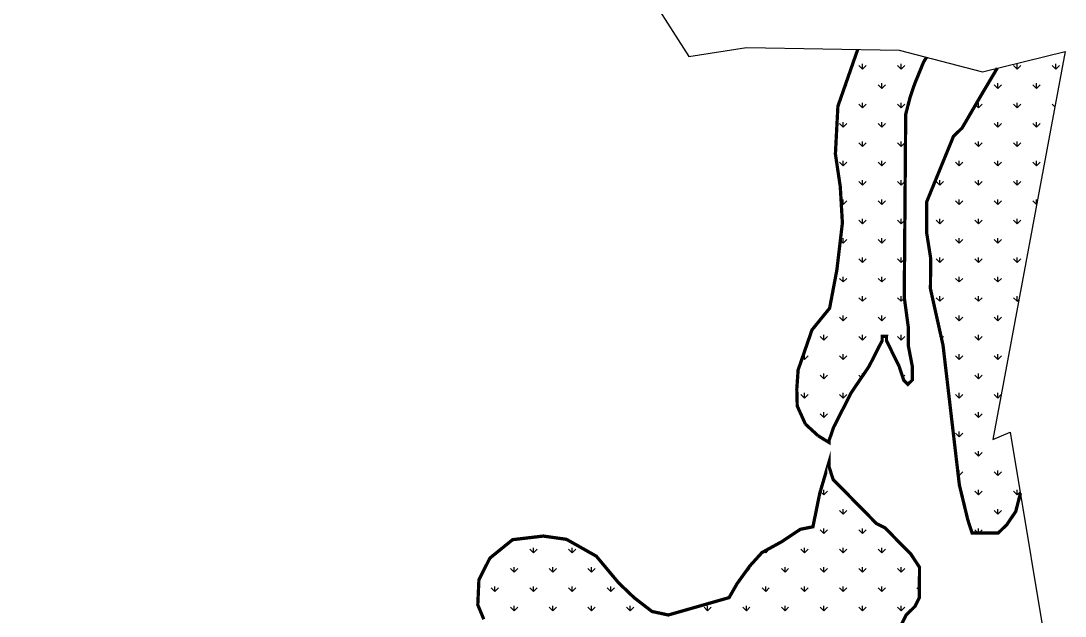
# Model space of a CAD drawing. Header units: metres. Extents: x 328606 to 333715, y 1800923 to 1805912.
# Drawn here: x 332745 to 333715, y 1801937 to 1802490 of the extents above; entities that cross this region are included whole.
import ezdxf

# ---------------------------------------------------------------- set-up
doc = ezdxf.new("R2010")
doc.units = ezdxf.units.M
doc.layers.add('MANGROOVES', color=112, linetype='Continuous')

msp = doc.modelspace()

# ---------------------------------------------------------------- linework, layer by layer
at = {"color": 3}
msp.add_lwpolyline([(333318.8, 1802530.19), (333365.67, 1802456.85), (333419.06, 1802465.32), (333560.93, 1802462.76), (333638.26, 1802442.74), (333714.91, 1802461.46), (333647.65, 1802101.49), (333663.95, 1802108.23), (333702.7, 1801875.65), (333640.78, 1801773.74), (333496.61, 1801718.3), (333228.6, 1801623.28), (333093.25, 1801488.13), (333008.94, 1801377.54), (332840.68, 1801218.11), (332669.28, 1801051.22), (332596.19, 1800979.13), (332289.85, 1800945.81), (332077.5, 1800922.72), (331408.63, 1800965.05)], dxfattribs=at)
at = {"layer": 'MANGROOVES', "linetype": 'Continuous'}
for p, q in [((333526.71, 1802445.17), (333523.34, 1802448.53)), ((333526.71, 1802445.17), (333526.71, 1802449.93)), ((333526.71, 1802445.17), (333530.08, 1802448.53)), ((333562.63, 1802445.17), (333559.27, 1802448.53)), ((333562.63, 1802445.17), (333562.63, 1802449.93)), ((333562.63, 1802445.17), (333566, 1802448.53)), ((333670.4, 1802445.17), (333667.03, 1802448.53)), ((333670.4, 1802445.17), (333670.4, 1802449.93)), ((333670.4, 1802445.17), (333673.76, 1802448.53)), ((333706.32, 1802445.17), (333702.95, 1802448.53)), ((333706.32, 1802445.17), (333706.32, 1802449.93)), ((333706.32, 1802445.17), (333709.69, 1802448.53)), ((333510.24, 1802428.7), (333512.12, 1802430.57)), ((333544.67, 1802427.21), (333541.31, 1802430.57)), ((333544.67, 1802427.21), (333544.67, 1802431.97)), ((333544.67, 1802427.21), (333548.04, 1802430.57)), ((333652.44, 1802427.21), (333649.07, 1802430.57)), ((333652.44, 1802427.21), (333652.44, 1802431.97)), ((333652.44, 1802427.21), (333655.8, 1802430.57)), ((333688.36, 1802427.21), (333684.99, 1802430.57)), ((333688.36, 1802427.21), (333688.36, 1802431.97)), ((333688.36, 1802427.21), (333691.72, 1802430.57)), ((333526.71, 1802409.25), (333523.34, 1802412.61)), ((333526.71, 1802409.25), (333526.71, 1802414.01)), ((333526.71, 1802409.25), (333530.08, 1802412.61)), ((333562.63, 1802409.25), (333559.27, 1802412.61)), ((333562.63, 1802409.25), (333562.63, 1802414.01)), ((333562.63, 1802409.25), (333566, 1802412.61)), ((333634.48, 1802409.25), (333631.75, 1802411.97)), ((333634.48, 1802409.25), (333634.48, 1802414.01)), ((333634.48, 1802409.25), (333637.84, 1802412.61)), ((333670.4, 1802409.25), (333667.03, 1802412.61)), ((333670.4, 1802409.25), (333670.4, 1802414.01)), ((333670.4, 1802409.25), (333673.76, 1802412.61)), ((333705.34, 1802410.23), (333702.95, 1802412.61)), ((333508.75, 1802391.28), (333508.75, 1802396.05)), ((333544.67, 1802391.28), (333544.67, 1802396.05)), ((333652.44, 1802391.28), (333652.44, 1802396.05)), ((333688.36, 1802391.28), (333688.36, 1802396.05)), ((333508.75, 1802391.29), (333505.38, 1802394.65)), ((333508.75, 1802391.29), (333512.12, 1802394.65)), ((333544.67, 1802391.29), (333541.31, 1802394.65)), ((333544.67, 1802391.29), (333548.04, 1802394.65)), ((333652.44, 1802391.29), (333649.07, 1802394.65)), ((333652.44, 1802391.29), (333655.8, 1802394.65)), ((333688.36, 1802391.29), (333684.99, 1802394.65)), ((333688.36, 1802391.29), (333691.72, 1802394.65)), ((333526.71, 1802373.32), (333523.34, 1802376.69)), ((333526.71, 1802373.32), (333526.71, 1802378.09)), ((333526.71, 1802373.32), (333530.08, 1802376.69)), ((333562.63, 1802373.32), (333559.27, 1802376.69)), ((333562.63, 1802373.32), (333562.63, 1802378.09)), ((333562.63, 1802373.32), (333566, 1802376.69)), ((333634.48, 1802373.32), (333631.11, 1802376.69)), ((333634.48, 1802373.32), (333634.48, 1802378.09)), ((333634.48, 1802373.32), (333637.84, 1802376.69)), ((333670.4, 1802373.32), (333667.03, 1802376.69)), ((333670.4, 1802373.32), (333670.4, 1802378.09)), ((333670.4, 1802373.32), (333673.76, 1802376.69)), ((333508.75, 1802355.36), (333505.38, 1802358.73)), ((333508.75, 1802355.36), (333508.75, 1802360.13)), ((333508.75, 1802355.36), (333512.12, 1802358.73)), ((333544.67, 1802355.36), (333541.31, 1802358.73)), ((333544.67, 1802355.36), (333544.67, 1802360.13)), ((333544.67, 1802355.36), (333548.04, 1802358.73)), ((333616.51, 1802355.36), (333613.15, 1802358.73)), ((333616.51, 1802355.36), (333616.51, 1802360.13)), ((333616.51, 1802355.36), (333619.88, 1802358.73)), ((333652.44, 1802355.36), (333649.07, 1802358.73)), ((333652.44, 1802355.36), (333652.44, 1802360.13)), ((333652.44, 1802355.36), (333655.8, 1802358.73)), ((333688.36, 1802355.36), (333684.99, 1802358.73)), ((333688.36, 1802355.36), (333688.36, 1802360.13)), ((333688.36, 1802355.36), (333691.72, 1802358.73)), ((333526.71, 1802337.4), (333523.34, 1802340.77)), ((333526.71, 1802337.4), (333526.71, 1802342.17)), ((333526.71, 1802337.4), (333530.08, 1802340.77)), ((333562.63, 1802337.4), (333559.27, 1802340.77)), ((333562.63, 1802337.4), (333562.63, 1802342.17)), ((333562.63, 1802337.4), (333566, 1802340.77)), ((333598.55, 1802337.4), (333595.19, 1802340.77)), ((333598.55, 1802337.4), (333598.55, 1802342.17)), ((333598.55, 1802337.4), (333601.92, 1802340.77)), ((333634.48, 1802337.4), (333631.11, 1802340.77)), ((333634.48, 1802337.4), (333634.48, 1802342.17)), ((333634.48, 1802337.4), (333637.84, 1802340.77)), ((333670.4, 1802337.4), (333667.03, 1802340.77)), ((333670.4, 1802337.4), (333670.4, 1802342.17)), ((333670.4, 1802337.4), (333673.76, 1802340.77)), ((333508.75, 1802319.44), (333507.03, 1802321.16)), ((333508.75, 1802319.44), (333508.75, 1802324.21)), ((333508.75, 1802319.44), (333512.12, 1802322.81)), ((333544.67, 1802319.44), (333541.31, 1802322.81)), ((333544.67, 1802319.44), (333544.67, 1802324.21)), ((333544.67, 1802319.44), (333548.04, 1802322.81)), ((333616.51, 1802319.44), (333613.15, 1802322.81)), ((333616.51, 1802319.44), (333616.51, 1802324.21)), ((333616.51, 1802319.44), (333619.88, 1802322.81)), ((333652.44, 1802319.44), (333649.07, 1802322.81)), ((333652.44, 1802319.44), (333652.44, 1802324.21)), ((333652.44, 1802319.44), (333655.8, 1802322.81)), ((333688.36, 1802319.44), (333684.99, 1802322.81)), ((333688.36, 1802319.44), (333688.36, 1802324.21)), ((333688.36, 1802319.44), (333688.38, 1802319.46)), ((333526.71, 1802301.48), (333523.34, 1802304.85)), ((333526.71, 1802301.48), (333526.71, 1802306.24)), ((333526.71, 1802301.48), (333530.08, 1802304.85)), ((333562.63, 1802301.48), (333559.27, 1802304.85)), ((333562.63, 1802301.48), (333562.63, 1802306.24)), ((333562.63, 1802301.48), (333566, 1802304.85)), ((333598.55, 1802301.48), (333595.19, 1802304.85)), ((333598.55, 1802301.48), (333598.55, 1802306.24)), ((333598.55, 1802301.48), (333601.92, 1802304.85)), ((333634.48, 1802301.48), (333631.11, 1802304.85)), ((333634.48, 1802301.48), (333634.48, 1802306.24)), ((333634.48, 1802301.48), (333637.84, 1802304.85)), ((333670.4, 1802301.48), (333667.03, 1802304.85)), ((333670.4, 1802301.48), (333670.4, 1802306.24)), ((333670.4, 1802301.48), (333673.76, 1802304.85)), ((333508.75, 1802283.52), (333506.21, 1802286.07)), ((333508.75, 1802283.52), (333508.75, 1802288.28)), ((333508.75, 1802283.52), (333512.12, 1802286.89)), ((333544.67, 1802283.52), (333541.31, 1802286.89)), ((333544.67, 1802283.52), (333544.67, 1802288.28)), ((333544.67, 1802283.52), (333548.04, 1802286.89)), ((333616.51, 1802283.52), (333613.15, 1802286.89)), ((333616.51, 1802283.52), (333616.51, 1802288.28)), ((333616.51, 1802283.52), (333619.88, 1802286.89)), ((333652.44, 1802283.52), (333649.07, 1802286.89)), ((333652.44, 1802283.52), (333652.44, 1802288.28)), ((333652.44, 1802283.52), (333655.8, 1802286.89)), ((333526.71, 1802265.56), (333526.71, 1802270.32)), ((333562.63, 1802265.56), (333562.63, 1802270.32)), ((333598.55, 1802265.56), (333598.55, 1802270.32)), ((333634.48, 1802265.56), (333634.48, 1802270.32)), ((333670.4, 1802265.56), (333670.4, 1802270.32)), ((333526.71, 1802265.56), (333523.34, 1802268.93)), ((333526.71, 1802265.56), (333530.08, 1802268.93)), ((333562.63, 1802265.56), (333559.27, 1802268.93)), ((333562.63, 1802265.56), (333565.84, 1802268.77)), ((333598.55, 1802265.56), (333595.19, 1802268.93)), ((333598.55, 1802265.56), (333601.92, 1802268.93)), ((333634.48, 1802265.56), (333631.11, 1802268.93)), ((333634.48, 1802265.56), (333637.84, 1802268.93)), ((333670.4, 1802265.56), (333667.03, 1802268.93)), ((333670.4, 1802265.56), (333673.76, 1802268.93)), ((333508.75, 1802247.6), (333505.38, 1802250.97)), ((333508.75, 1802247.6), (333508.75, 1802252.36)), ((333508.75, 1802247.6), (333512.12, 1802250.97)), ((333544.67, 1802247.6), (333541.31, 1802250.97)), ((333544.67, 1802247.6), (333544.67, 1802252.36)), ((333544.67, 1802247.6), (333548.04, 1802250.97)), ((333616.51, 1802247.6), (333613.15, 1802250.97)), ((333616.51, 1802247.6), (333616.51, 1802252.36)), ((333616.51, 1802247.6), (333619.88, 1802250.97)), ((333652.44, 1802247.6), (333649.07, 1802250.97)), ((333652.44, 1802247.6), (333652.44, 1802252.36)), ((333652.44, 1802247.6), (333655.8, 1802250.97)), ((333526.71, 1802229.64), (333523.34, 1802233.01)), ((333526.71, 1802229.64), (333526.71, 1802234.4)), ((333526.71, 1802229.64), (333530.08, 1802233.01)), ((333562.63, 1802229.64), (333559.27, 1802233.01)), ((333562.63, 1802229.64), (333562.63, 1802234.4)), ((333562.63, 1802229.64), (333565.67, 1802232.67)), ((333598.55, 1802229.64), (333595.19, 1802233.01)), ((333598.55, 1802229.64), (333598.55, 1802234.4)), ((333598.55, 1802229.64), (333601.92, 1802233.01)), ((333634.48, 1802229.64), (333631.11, 1802233.01)), ((333634.48, 1802229.64), (333634.48, 1802234.4)), ((333634.48, 1802229.64), (333637.84, 1802233.01)), ((333670.4, 1802229.64), (333667.03, 1802233.01)), ((333670.4, 1802229.64), (333670.4, 1802234.4)), ((333670.4, 1802229.64), (333671.87, 1802231.12)), ((333508.75, 1802211.68), (333505.38, 1802215.05)), ((333508.75, 1802211.68), (333508.75, 1802216.44)), ((333508.75, 1802211.68), (333512.12, 1802215.05)), ((333544.67, 1802211.68), (333541.31, 1802215.05)), ((333544.67, 1802211.68), (333544.67, 1802216.44)), ((333544.67, 1802211.68), (333548.04, 1802215.05)), ((333616.51, 1802211.68), (333613.15, 1802215.05)), ((333616.51, 1802211.68), (333616.51, 1802216.44)), ((333616.51, 1802211.68), (333619.88, 1802215.05)), ((333652.44, 1802211.68), (333649.07, 1802215.05)), ((333652.44, 1802211.68), (333652.44, 1802216.44)), ((333652.44, 1802211.68), (333655.8, 1802215.05)), ((333490.79, 1802193.72), (333487.42, 1802197.09)), ((333490.79, 1802193.72), (333490.79, 1802198.48)), ((333490.79, 1802193.72), (333494.16, 1802197.09)), ((333526.71, 1802193.72), (333523.34, 1802197.09)), ((333526.71, 1802193.72), (333526.71, 1802198.48)), ((333526.71, 1802193.72), (333530.08, 1802197.09)), ((333562.63, 1802193.72), (333559.27, 1802197.09)), ((333562.63, 1802193.72), (333562.63, 1802198.48)), ((333562.63, 1802193.72), (333566, 1802197.09)), ((333600.12, 1802195.28), (333601.92, 1802197.09)), ((333634.48, 1802193.72), (333631.11, 1802197.09)), ((333634.48, 1802193.72), (333634.48, 1802198.48)), ((333634.48, 1802193.72), (333637.84, 1802197.09)), ((333472.83, 1802175.76), (333471.04, 1802177.55)), ((333472.83, 1802175.76), (333472.83, 1802180.52)), ((333472.83, 1802175.76), (333476.2, 1802179.13)), ((333508.75, 1802175.76), (333505.38, 1802179.13)), ((333508.75, 1802175.76), (333508.75, 1802180.52)), ((333508.75, 1802175.76), (333512.12, 1802179.13)), ((333616.51, 1802175.76), (333613.15, 1802179.13)), ((333616.51, 1802175.76), (333616.51, 1802180.52)), ((333616.51, 1802175.76), (333619.88, 1802179.13)), ((333652.44, 1802175.76), (333649.07, 1802179.13)), ((333652.44, 1802175.76), (333652.44, 1802180.52)), ((333652.44, 1802175.76), (333655.8, 1802179.13)), ((333490.79, 1802157.8), (333487.42, 1802161.17)), ((333490.79, 1802157.8), (333490.79, 1802162.56)), ((333490.79, 1802157.8), (333494.16, 1802161.17)), ((333525.76, 1802158.75), (333523.34, 1802161.17)), ((333526.71, 1802160.16), (333526.71, 1802162.56)), ((333564.11, 1802159.27), (333566, 1802161.17)), ((333634.48, 1802157.8), (333631.11, 1802161.17)), ((333634.48, 1802157.8), (333634.48, 1802162.56)), ((333634.48, 1802157.8), (333637.84, 1802161.17)), ((333472.83, 1802139.84), (333472.83, 1802144.6)), ((333508.75, 1802139.84), (333508.75, 1802144.6)), ((333616.51, 1802139.84), (333616.51, 1802144.6)), ((333652.44, 1802139.84), (333652.44, 1802144.6)), ((333472.83, 1802139.84), (333469.46, 1802143.21)), ((333472.83, 1802139.84), (333476.2, 1802143.21)), ((333508.75, 1802139.84), (333505.38, 1802143.21)), ((333508.75, 1802139.84), (333512.12, 1802143.21)), ((333616.51, 1802139.84), (333613.15, 1802143.21)), ((333616.51, 1802139.84), (333619.88, 1802143.21)), ((333652.44, 1802139.84), (333649.07, 1802143.21)), ((333652.44, 1802139.84), (333655.36, 1802142.77)), ((333490.79, 1802121.88), (333487.42, 1802125.24)), ((333490.79, 1802121.88), (333490.79, 1802126.64)), ((333490.79, 1802121.88), (333494.16, 1802125.24)), ((333634.48, 1802121.88), (333631.11, 1802125.24)), ((333634.48, 1802121.88), (333634.48, 1802126.64)), ((333634.48, 1802121.88), (333637.84, 1802125.24)), ((333616.51, 1802103.92), (333613.15, 1802107.28)), ((333616.51, 1802103.92), (333616.51, 1802108.68)), ((333616.51, 1802103.92), (333619.88, 1802107.28)), ((333634.48, 1802085.96), (333631.11, 1802089.32)), ((333634.48, 1802085.96), (333634.48, 1802090.72)), ((333634.48, 1802085.96), (333637.84, 1802089.32)), ((333667.11, 1802089.24), (333667.03, 1802089.32)), ((333616.51, 1802068), (333615.59, 1802068.92)), ((333616.51, 1802068), (333616.51, 1802072.76)), ((333616.51, 1802068), (333619.88, 1802071.36)), ((333652.44, 1802068), (333649.07, 1802071.36)), ((333652.44, 1802068), (333652.44, 1802072.76)), ((333652.44, 1802068), (333655.8, 1802071.36)), ((333490.79, 1802050.04), (333487.62, 1802053.2)), ((333490.79, 1802050.04), (333490.79, 1802054.8)), ((333490.79, 1802050.04), (333494.16, 1802053.4)), ((333634.48, 1802050.04), (333631.11, 1802053.4)), ((333634.48, 1802050.04), (333634.48, 1802054.8)), ((333634.48, 1802050.04), (333637.84, 1802053.4)), ((333670.4, 1802050.04), (333667.03, 1802053.4)), ((333670.4, 1802050.04), (333670.4, 1802054.8)), ((333670.4, 1802050.04), (333673.18, 1802052.82)), ((333508.75, 1802032.07), (333505.38, 1802035.44)), ((333508.75, 1802032.07), (333508.75, 1802036.84)), ((333508.75, 1802032.07), (333512.12, 1802035.44)), ((333652.44, 1802032.07), (333649.07, 1802035.44)), ((333652.44, 1802032.07), (333652.44, 1802036.84)), ((333652.44, 1802032.07), (333655.8, 1802035.44)), ((333490.79, 1802014.11), (333490.79, 1802018.88)), ((333526.71, 1802014.11), (333526.71, 1802018.88)), ((333634.48, 1802014.65), (333634.48, 1802018.88)), ((333490.79, 1802014.11), (333487.42, 1802017.48)), ((333490.79, 1802014.11), (333494.16, 1802017.48)), ((333526.71, 1802014.11), (333523.34, 1802017.48)), ((333526.71, 1802014.11), (333530.08, 1802017.48)), ((333633.94, 1802014.65), (333631.11, 1802017.48)), ((333635.01, 1802014.64), (333637.84, 1802017.48)), ((333221.38, 1801996.15), (333218.02, 1801999.52)), ((333221.38, 1801996.15), (333221.38, 1802000.92)), ((333221.38, 1801996.15), (333224.75, 1801999.52)), ((333257.3, 1801996.15), (333253.94, 1801999.52)), ((333257.3, 1801996.15), (333257.3, 1802000.92)), ((333257.3, 1801996.15), (333260.67, 1801999.52)), ((333436.91, 1801996.15), (333440.28, 1801999.52)), ((333436.91, 1801996.15), (333436.91, 1801998.36)), ((333472.83, 1801996.15), (333469.46, 1801999.52)), ((333472.83, 1801996.15), (333472.83, 1802000.92)), ((333472.83, 1801996.15), (333476.2, 1801999.52)), ((333508.75, 1801996.15), (333505.38, 1801999.52)), ((333508.75, 1801996.15), (333508.75, 1802000.92)), ((333508.75, 1801996.15), (333512.12, 1801999.52)), ((333544.67, 1801996.15), (333541.31, 1801999.52)), ((333544.67, 1801996.15), (333544.67, 1802000.92)), ((333544.67, 1801996.15), (333548.04, 1801999.52)), ((333436.91, 1801996.15), (333435.48, 1801997.58)), ((333203.42, 1801978.19), (333200.06, 1801981.56)), ((333203.42, 1801978.19), (333203.42, 1801982.96)), ((333203.42, 1801978.19), (333206.79, 1801981.56)), ((333239.34, 1801978.19), (333235.98, 1801981.56)), ((333239.34, 1801978.19), (333239.34, 1801982.96)), ((333239.34, 1801978.19), (333242.71, 1801981.56)), ((333275.27, 1801978.19), (333271.9, 1801981.56)), ((333275.27, 1801978.19), (333275.27, 1801982.96)), ((333275.27, 1801978.19), (333278.63, 1801981.56)), ((333418.95, 1801978.19), (333422.32, 1801981.56)), ((333418.95, 1801978.19), (333418.95, 1801979.53)), ((333454.87, 1801978.19), (333451.5, 1801981.56)), ((333454.87, 1801978.19), (333454.87, 1801982.96)), ((333454.87, 1801978.19), (333458.24, 1801981.56)), ((333490.79, 1801978.19), (333487.42, 1801981.56)), ((333490.79, 1801978.19), (333490.79, 1801982.96)), ((333490.79, 1801978.19), (333494.16, 1801981.56)), ((333526.71, 1801978.19), (333523.34, 1801981.56)), ((333526.71, 1801978.19), (333526.71, 1801982.96)), ((333526.71, 1801978.19), (333530.08, 1801981.56)), ((333562.63, 1801978.19), (333559.27, 1801981.56)), ((333562.63, 1801978.19), (333562.63, 1801982.96)), ((333562.63, 1801978.19), (333566, 1801981.56)), ((333418.95, 1801978.19), (333418.39, 1801978.75)), ((333185.46, 1801960.23), (333182.1, 1801963.6)), ((333185.46, 1801960.23), (333185.46, 1801965)), ((333185.46, 1801960.23), (333188.83, 1801963.6)), ((333221.38, 1801960.23), (333218.02, 1801963.6)), ((333221.38, 1801960.23), (333221.38, 1801965)), ((333221.38, 1801960.23), (333224.75, 1801963.6)), ((333257.3, 1801960.23), (333253.94, 1801963.6)), ((333257.3, 1801960.23), (333257.3, 1801965)), ((333257.3, 1801960.23), (333260.67, 1801963.6)), ((333293.23, 1801960.23), (333289.86, 1801963.6)), ((333293.23, 1801960.23), (333293.23, 1801965)), ((333293.23, 1801960.23), (333296.59, 1801963.6)), ((333436.91, 1801960.23), (333433.54, 1801963.6)), ((333436.91, 1801960.23), (333436.91, 1801965)), ((333436.91, 1801960.23), (333440.28, 1801963.6)), ((333472.83, 1801960.23), (333469.46, 1801963.6)), ((333472.83, 1801960.23), (333472.83, 1801965)), ((333472.83, 1801960.23), (333476.2, 1801963.6)), ((333508.75, 1801960.23), (333505.38, 1801963.6)), ((333508.75, 1801960.23), (333508.75, 1801965)), ((333508.75, 1801960.23), (333512.12, 1801963.6)), ((333544.67, 1801960.23), (333541.31, 1801963.6)), ((333544.67, 1801960.23), (333544.67, 1801965)), ((333544.67, 1801960.23), (333548.04, 1801963.6)), ((333579.58, 1801961.25), (333577.23, 1801963.6)), ((333170.66, 1801945.43), (333170.87, 1801945.64)), ((333203.42, 1801942.27), (333200.06, 1801945.64)), ((333203.42, 1801942.27), (333203.42, 1801947.03)), ((333203.42, 1801942.27), (333206.79, 1801945.64)), ((333239.34, 1801942.27), (333235.98, 1801945.64)), ((333239.34, 1801942.27), (333239.34, 1801947.03)), ((333239.34, 1801942.27), (333242.71, 1801945.64)), ((333275.27, 1801942.27), (333271.9, 1801945.64)), ((333275.27, 1801942.27), (333275.27, 1801947.03)), ((333275.27, 1801942.27), (333278.63, 1801945.64)), ((333311.19, 1801942.27), (333307.82, 1801945.64)), ((333311.19, 1801942.27), (333311.19, 1801947.03)), ((333311.19, 1801942.27), (333314.55, 1801945.64)), ((333383.03, 1801942.27), (333379.66, 1801945.64)), ((333383.03, 1801942.27), (333383.03, 1801947.03)), ((333383.03, 1801942.27), (333386.4, 1801945.64)), ((333418.95, 1801942.27), (333415.58, 1801945.64)), ((333418.95, 1801942.27), (333418.95, 1801947.03)), ((333418.95, 1801942.27), (333422.32, 1801945.64)), ((333454.87, 1801942.27), (333451.5, 1801945.64)), ((333454.87, 1801942.27), (333454.87, 1801947.03)), ((333454.87, 1801942.27), (333458.24, 1801945.64)), ((333490.79, 1801942.27), (333487.42, 1801945.64)), ((333490.79, 1801942.27), (333490.79, 1801947.03)), ((333490.79, 1801942.27), (333494.16, 1801945.64)), ((333526.71, 1801942.27), (333523.34, 1801945.64)), ((333526.71, 1801942.27), (333526.71, 1801947.03)), ((333526.71, 1801942.27), (333530.08, 1801945.64)), ((333562.63, 1801942.27), (333559.27, 1801945.64)), ((333562.63, 1801942.27), (333562.63, 1801947.03)), ((333562.63, 1801942.27), (333566, 1801945.64))]:
    msp.add_line(p, q, dxfattribs=at)
at = {"layer": 'MANGROOVES', "const_width": 3.03, "flags": 128}
for points in [[(333522.38, 1802463.45), (333503.96, 1802410.7), (333501.64, 1802366.34), (333506.17, 1802336.05), (333508.12, 1802302.36), (333503, 1802258.76), (333496.26, 1802223.23), (333479.88, 1802203.08), (333467.03, 1802165.95), (333465.79, 1802148.08), (333466.21, 1802132.45), (333473.78, 1802115.69)], [(333485.75, 1802104.74), (333495.8, 1802098.63), (333495.82, 1802100.62), (333499.96, 1802112.71), (333504.06, 1802120.76), (333508.16, 1802128.81), (333516.37, 1802144.91), (333532.73, 1802169.03), (333540.94, 1802185.14), (333545.04, 1802193.19), (333545.07, 1802197.23), (333549.11, 1802197.2), (333549.08, 1802193.15), (333553.06, 1802185.04), (333561.01, 1802168.81), (333564.96, 1802156.65), (333568.97, 1802152.58), (333573.04, 1802156.59), (333573.14, 1802168.72), (333569.25, 1802188.95), (333569.38, 1802205.12), (333565.56, 1802233.44), (333565.85, 1802269.81), (333566.3, 1802326.39), (333566.52, 1802354.68), (333566.71, 1802378.93), (333566.9, 1802403.18), (333571.07, 1802419.31), (333575.21, 1802431.41), (333583.45, 1802451.55), (333586.29, 1802456.2)], [(333651.92, 1802446.08), (333635.72, 1802418.8), (333619.34, 1802390.64), (333615.26, 1802386.63), (333611.19, 1802382.62), (333594.71, 1802342.34), (333586.47, 1802322.19), (333586.37, 1802310.07), (333586.25, 1802293.9), (333590.1, 1802269.62), (333589.87, 1802241.33), (333601.58, 1802188.7), (333609.15, 1802123.97), (333616.72, 1802059.25), (333624.55, 1802026.85), (333628.49, 1802014.7), (333632.54, 1802014.66), (333640.62, 1802014.6), (333652.74, 1802014.5), (333660.88, 1802022.52), (333669.06, 1802034.58), (333673.23, 1802050.72), (333673.38, 1802051.6)], [(333563.17, 1801930.34), (333567.28, 1801938.39), (333575.42, 1801946.41), (333579.53, 1801954.46), (333579.62, 1801966.58), (333579.72, 1801978.71), (333579.75, 1801982.75), (333571.76, 1801994.94), (333567.76, 1801999.01), (333547.71, 1802019.37), (333539.66, 1802023.48), (333519.62, 1802043.85), (333499.57, 1802064.21), (333495.63, 1802076.37), (333495.66, 1802080.41), (333487.09, 1802051.38), (333480.79, 1802020.39), (333469.08, 1802018.03), (333451.61, 1802006.44), (333433.48, 1801996.48), (333422.16, 1801983.99), (333410.27, 1801967.47), (333402.98, 1801954.67), (333346.48, 1801938.53), (333331.34, 1801941.79), (333314.84, 1801954.52), (333300.36, 1801968.35), (333279.66, 1801993.1), (333251.94, 1802008.75), (333230.43, 1802011.77), (333201.95, 1802008.42), (333180.84, 1801991.3), (333170.66, 1801971.07), (333169.62, 1801947.92), (333175.22, 1801934.52)]]:
    msp.add_lwpolyline(points, dxfattribs=at)
at = {"layer": 'MANGROOVES', "const_width": 3.03}
msp.add_lwpolyline([(333485.75, 1802104.74), (333473.78, 1802115.69)], dxfattribs=at)

doc.saveas('drawing.dxf')
